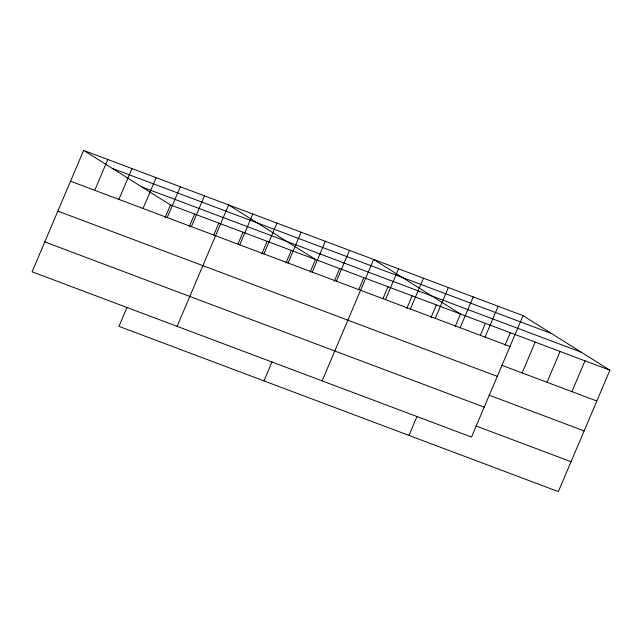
<?xml version="1.0" encoding="UTF-8"?>
<svg xmlns="http://www.w3.org/2000/svg" width="642" height="642" viewBox="0 0 642 642"><rect width="100%" height="100%" fill="white"/><g stroke="black" fill="none" stroke-linecap="round" stroke-linejoin="round"><path stroke-width="0.96" d="M83.637 150.397L32.1 271.807L471.517 437.05L523.053 315.639L83.637 150.397L170.483 204.95L609.9 370.193L558.363 491.603L118.947 326.361L127.028 307.341M94.719 190.305L107.808 159.481M118.89 199.397L131.971 168.573M143.054 208.481L156.142 177.657M165.098 217.638L170.483 204.95M167.225 217.574L180.306 186.75M189.27 226.73L194.654 214.035M191.388 226.658L204.477 195.834M213.818 234.916L218.826 223.127M177.104 326.337L228.64 204.926L315.495 259.48L310.102 272.176M237.989 244L242.989 232.211M239.723 244.835L252.812 214.011M261.767 253.999L267.16 241.304M263.894 253.927L276.975 223.103M285.939 263.084L291.324 250.396M288.065 263.011L301.146 232.187M263.958 380.891L272.031 361.871M312.229 272.104L325.317 241.28M334.273 281.26L339.658 268.573M336.4 281.188L349.481 250.364M358.83 289.446L363.829 277.657M322.115 380.867L373.652 259.456L460.499 314.01L455.114 326.706M382.993 298.53L387.993 286.749M385.465 299.645L398.546 268.821M406.779 308.529L412.164 295.834M410.366 309.011L423.447 278.187M430.942 317.613L436.335 304.926M435.268 318.368L448.349 287.544M408.962 435.42L417.035 416.401M460.162 327.733L473.25 296.909M480.401 335.164L485.4 323.375M485.063 337.098L498.152 306.274M504.909 345.428L510.302 332.741M522.115 372.93L535.203 342.106M547.016 382.295L560.097 351.471M571.918 391.652L584.998 360.828M112.294 168.397L551.711 333.639M141.826 186.942L581.243 352.193M70.556 181.221L509.965 346.463M501.827 365.298L596.819 401.017M57.86 211.114L497.277 376.356M489.14 395.191L584.124 430.91M44.788 241.914L484.204 407.156M476.067 425.991L571.051 461.71M523.053 315.639L609.9 370.193"/></g></svg>
